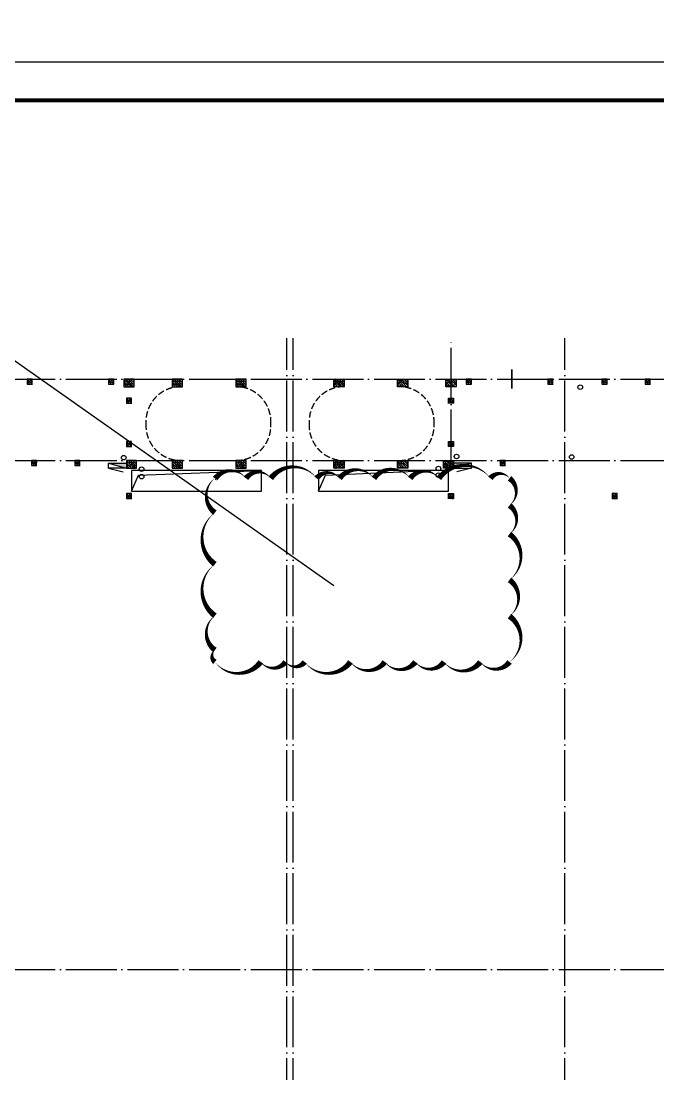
# Model space of a CAD drawing. Extents: x 6843040 to 15500510, y -6507076 to -4940511.
# Drawn here: x 8108738 to 8133750, y -5514608 to -5473236 of the extents above; entities that cross this region are included whole.
import ezdxf

# ---------------------------------------------------------------- set-up
doc = ezdxf.new("R2010")
doc.units = 0
doc.header["$LTSCALE"] = 1000
doc.header["$MEASUREMENT"] = 0
doc.linetypes.add('DASH', pattern=[0.35, 0.25, -0.1])
doc.linetypes.add('DOTE', pattern=[2.42, 2, -0.2, 0.02, -0.2])
for name, color, linetype in [('COLUMN', 10, 'Continuous'), ('DIM_IDEN', 3, 'Continuous'), ('DOTE', 8, 'DOTE'), ('E_LINE_6', 11, 'Continuous'), ('EQUIP_消火栓', 7, 'Continuous'), ('FLOOR', 9, 'Continuous'), ('plan-1', 40, 'Continuous'), ('PUB_HATCH', 8, 'Continuous'), ('PUB_TITLE', 4, 'Continuous'), ('VPIPE-消防', 1, 'Continuous'), ('VPIPE-雨水', 4, 'Continuous'), ('建筑细线', 5, 'Continuous')]:
    doc.layers.add(name, color=color, linetype=linetype)
doc.layers.add('DIM_MODI', color=6, linetype='Continuous', plot=False)
pattern_1 = [(134.999998, (-1383999.98, 14642.64), (-44.194175, -44.194172), []), (140, (-1383999.98, 14642.64), (15.68804, 179.315045), [18.75, -206.25]), (85, (-1383999.98, 14642.64), (-188.048035, -34.68783), [15, -165]), (190.4514, (-1383998.67, 14657.58), (-172.35988, 144.62735), [15.93505, -175.28553]), (136.1842, (-1384049.98, 14642.64), (41.37976, 266.81026), [28.125, -309.375]), (186.6356, (-1384046.53, 14664.87), (-243.52946, 233.66568), [23.90257, -262.92825]), (81.1842, (-1384049.98, 14642.64), (-243.52964, 233.6655), [22.5, -247.5]), (111, (-1384037.48, 14667.64), (100.65473, 149.22676), [18.75, -206.25]), (56, (-1384037.48, 14667.64), (-181.28751, 60.82884), [15, -165]), (161.4514, (-1384029.1, 14680.07), (-80.63262, 210.05566), [15.93505, -175.28553]), (127.499998, (-1383999.98, 14642.64), (-83.223463, 3.039967), [0, -163, 0, -167.5, 0, -165.625]), (97.499998, (-1383999.98, 14642.64), (-98.602926, 65.767388), [0, -95.5, 0, -159.25, 0, -63.125]), (57.499998, (-1383999.98, 14586.89), (5.638722, 133.455609), [0, -62.5, 0, -195, 0, -258.75]), (47.499998, (-1383999.98, 14561.89), (-25.02624, 145.796543), [0, -81.25, 0, -129.5, 0, -183.75])]
pattern_2 = [(134.999998, (-1383999.98, 12942.64), (-44.194175, -44.194172), []), (140, (-1383999.98, 12942.64), (15.68804, 179.315045), [18.75, -206.25]), (85, (-1383999.98, 12942.64), (-188.048035, -34.68783), [15, -165]), (190.4514, (-1383998.67, 12957.58), (-172.35988, 144.62735), [15.93505, -175.28553]), (136.1842, (-1384049.98, 12942.64), (41.37976, 266.81026), [28.125, -309.375]), (186.6356, (-1384046.53, 12964.87), (-243.52946, 233.66568), [23.90257, -262.92825]), (81.1842, (-1384049.98, 12942.64), (-243.52964, 233.6655), [22.5, -247.5]), (111, (-1384037.48, 12967.64), (100.65473, 149.22676), [18.75, -206.25]), (56, (-1384037.48, 12967.64), (-181.28751, 60.82884), [15, -165]), (161.4514, (-1384029.1, 12980.07), (-80.63262, 210.05566), [15.93505, -175.28553]), (127.499998, (-1383999.98, 12942.64), (-83.223463, 3.039967), [0, -163, 0, -167.5, 0, -165.625]), (97.499998, (-1383999.98, 12942.64), (-98.602926, 65.767388), [0, -95.5, 0, -159.25, 0, -63.125]), (57.499998, (-1383999.98, 12886.89), (5.638722, 133.455609), [0, -62.5, 0, -195, 0, -258.75]), (47.499998, (-1383999.98, 12861.89), (-25.02624, 145.796543), [0, -81.25, 0, -129.5, 0, -183.75])]
pattern_3 = [(134.999998, (-1383999.98, 12092.64), (-44.194175, -44.194172), []), (140, (-1383999.98, 12092.64), (15.68804, 179.315045), [18.75, -206.25]), (85, (-1383999.98, 12092.64), (-188.048035, -34.68783), [15, -165]), (190.4514, (-1383998.67, 12107.58), (-172.35988, 144.62735), [15.93505, -175.28553]), (136.1842, (-1384049.98, 12092.64), (41.37976, 266.81026), [28.125, -309.375]), (186.6356, (-1384046.53, 12114.87), (-243.52946, 233.66568), [23.90257, -262.92825]), (81.1842, (-1384049.98, 12092.64), (-243.52964, 233.6655), [22.5, -247.5]), (111, (-1384037.48, 12117.64), (100.65473, 149.22676), [18.75, -206.25]), (56, (-1384037.48, 12117.64), (-181.28751, 60.82884), [15, -165]), (161.4514, (-1384029.1, 12130.07), (-80.63262, 210.05566), [15.93505, -175.28553]), (127.499998, (-1383999.98, 12092.64), (-83.223463, 3.039967), [0, -163, 0, -167.5, 0, -165.625]), (97.499998, (-1383999.98, 12092.64), (-98.602926, 65.767388), [0, -95.5, 0, -159.25, 0, -63.125]), (57.499998, (-1383999.98, 12036.89), (5.638722, 133.455609), [0, -62.5, 0, -195, 0, -258.75]), (47.499998, (-1383999.98, 12011.89), (-25.02624, 145.796543), [0, -81.25, 0, -129.5, 0, -183.75])]
pattern_4 = [(134.999998, (-1384100.3, 15292.64), (-44.194175, -44.194172), []), (140, (-1384100.3, 15292.64), (15.68804, 179.315045), [18.75, -206.25]), (85, (-1384100.3, 15292.64), (-188.048035, -34.68783), [15, -165]), (190.4514, (-1384099, 15307.58), (-172.35988, 144.62735), [15.93505, -175.28553]), (136.1842, (-1384150.3, 15292.64), (41.37976, 266.81026), [28.125, -309.375]), (186.6356, (-1384146.85, 15314.87), (-243.52946, 233.66568), [23.90257, -262.92825]), (81.1842, (-1384150.3, 15292.64), (-243.52964, 233.6655), [22.5, -247.5]), (111, (-1384137.8, 15317.64), (100.65473, 149.22676), [18.75, -206.25]), (56, (-1384137.8, 15317.64), (-181.28751, 60.82884), [15, -165]), (161.4514, (-1384129.42, 15330.07), (-80.63262, 210.05566), [15.93505, -175.28553]), (127.499998, (-1384100.3, 15292.64), (-83.223463, 3.039967), [0, -163, 0, -167.5, 0, -165.625]), (97.499998, (-1384100.3, 15292.64), (-98.602926, 65.767388), [0, -95.5, 0, -159.25, 0, -63.125]), (57.499998, (-1384100.3, 15236.89), (5.638722, 133.455609), [0, -62.5, 0, -195, 0, -258.75]), (47.499998, (-1384100.3, 15211.89), (-25.02624, 145.796543), [0, -81.25, 0, -129.5, 0, -183.75])]
pattern_5 = [(134.999998, (-1382200.3, 15292.64), (-44.194175, -44.194172), []), (140, (-1382200.3, 15292.64), (15.68804, 179.315045), [18.75, -206.25]), (85, (-1382200.3, 15292.64), (-188.048035, -34.68783), [15, -165]), (190.4514, (-1382199, 15307.58), (-172.35988, 144.62735), [15.93505, -175.28553]), (136.1842, (-1382250.3, 15292.64), (41.37976, 266.81026), [28.125, -309.375]), (186.6356, (-1382246.85, 15314.87), (-243.52946, 233.66568), [23.90257, -262.92825]), (81.1842, (-1382250.3, 15292.64), (-243.52964, 233.6655), [22.5, -247.5]), (111, (-1382237.8, 15317.64), (100.65473, 149.22676), [18.75, -206.25]), (56, (-1382237.8, 15317.64), (-181.28751, 60.82884), [15, -165]), (161.4514, (-1382229.42, 15330.07), (-80.63262, 210.05566), [15.93505, -175.28553]), (127.499998, (-1382200.3, 15292.64), (-83.223463, 3.039967), [0, -163, 0, -167.5, 0, -165.625]), (97.499998, (-1382200.3, 15292.64), (-98.602926, 65.767388), [0, -95.5, 0, -159.25, 0, -63.125]), (57.499998, (-1382200.3, 15236.89), (5.638722, 133.455609), [0, -62.5, 0, -195, 0, -258.75]), (47.499998, (-1382200.3, 15211.89), (-25.02624, 145.796543), [0, -81.25, 0, -129.5, 0, -183.75])]
pattern_6 = [(134.999998, (-1382200.3, 12092.64), (-44.194175, -44.194172), []), (140, (-1382200.3, 12092.64), (15.68804, 179.315045), [18.75, -206.25]), (85, (-1382200.3, 12092.64), (-188.048035, -34.68783), [15, -165]), (190.4514, (-1382199, 12107.58), (-172.35988, 144.62735), [15.93505, -175.28553]), (136.1842, (-1382250.3, 12092.64), (41.37976, 266.81026), [28.125, -309.375]), (186.6356, (-1382246.85, 12114.87), (-243.52946, 233.66568), [23.90257, -262.92825]), (81.1842, (-1382250.3, 12092.64), (-243.52964, 233.6655), [22.5, -247.5]), (111, (-1382237.8, 12117.64), (100.65473, 149.22676), [18.75, -206.25]), (56, (-1382237.8, 12117.64), (-181.28751, 60.82884), [15, -165]), (161.4514, (-1382229.42, 12130.07), (-80.63262, 210.05566), [15.93505, -175.28553]), (127.499998, (-1382200.3, 12092.64), (-83.223463, 3.039967), [0, -163, 0, -167.5, 0, -165.625]), (97.499998, (-1382200.3, 12092.64), (-98.602926, 65.767388), [0, -95.5, 0, -159.25, 0, -63.125]), (57.499998, (-1382200.3, 12036.89), (5.638722, 133.455609), [0, -62.5, 0, -195, 0, -258.75]), (47.499998, (-1382200.3, 12011.89), (-25.02624, 145.796543), [0, -81.25, 0, -129.5, 0, -183.75])]
pattern_7 = [(134.999998, (-1379700.3, 15292.64), (-44.194175, -44.194172), []), (140, (-1379700.3, 15292.64), (15.68804, 179.315045), [18.75, -206.25]), (85, (-1379700.3, 15292.64), (-188.048035, -34.68783), [15, -165]), (190.4514, (-1379699, 15307.58), (-172.35988, 144.62735), [15.93505, -175.28553]), (136.1842, (-1379750.3, 15292.64), (41.37976, 266.81026), [28.125, -309.375]), (186.6356, (-1379746.85, 15314.87), (-243.52946, 233.66568), [23.90257, -262.92825]), (81.1842, (-1379750.3, 15292.64), (-243.52964, 233.6655), [22.5, -247.5]), (111, (-1379737.8, 15317.64), (100.65473, 149.22676), [18.75, -206.25]), (56, (-1379737.8, 15317.64), (-181.28751, 60.82884), [15, -165]), (161.4514, (-1379729.41, 15330.07), (-80.63262, 210.05566), [15.93505, -175.28553]), (127.499998, (-1379700.3, 15292.64), (-83.223463, 3.039967), [0, -163, 0, -167.5, 0, -165.625]), (97.499998, (-1379700.3, 15292.64), (-98.602926, 65.767388), [0, -95.5, 0, -159.25, 0, -63.125]), (57.499998, (-1379700.3, 15236.89), (5.638722, 133.455609), [0, -62.5, 0, -195, 0, -258.75]), (47.499998, (-1379700.3, 15211.89), (-25.02624, 145.796543), [0, -81.25, 0, -129.5, 0, -183.75])]
pattern_8 = [(134.999998, (-1379700.3, 12092.64), (-44.194175, -44.194172), []), (140, (-1379700.3, 12092.64), (15.68804, 179.315045), [18.75, -206.25]), (85, (-1379700.3, 12092.64), (-188.048035, -34.68783), [15, -165]), (190.4514, (-1379699, 12107.58), (-172.35988, 144.62735), [15.93505, -175.28553]), (136.1842, (-1379750.3, 12092.64), (41.37976, 266.81026), [28.125, -309.375]), (186.6356, (-1379746.85, 12114.87), (-243.52946, 233.66568), [23.90257, -262.92825]), (81.1842, (-1379750.3, 12092.64), (-243.52964, 233.6655), [22.5, -247.5]), (111, (-1379737.8, 12117.64), (100.65473, 149.22676), [18.75, -206.25]), (56, (-1379737.8, 12117.64), (-181.28751, 60.82884), [15, -165]), (161.4514, (-1379729.41, 12130.07), (-80.63262, 210.05566), [15.93505, -175.28553]), (127.499998, (-1379700.3, 12092.64), (-83.223463, 3.039967), [0, -163, 0, -167.5, 0, -165.625]), (97.499998, (-1379700.3, 12092.64), (-98.602926, 65.767388), [0, -95.5, 0, -159.25, 0, -63.125]), (57.499998, (-1379700.3, 12036.89), (5.638722, 133.455609), [0, -62.5, 0, -195, 0, -258.75]), (47.499998, (-1379700.3, 12011.89), (-25.02624, 145.796543), [0, -81.25, 0, -129.5, 0, -183.75])]

# ---------------------------------------------------------------- blocks, each defined once
blk = doc.blocks.new('二层墙剖切符号')
at = {"layer": 'DIM_IDEN', "const_width": 75}
blk.add_lwpolyline([(7722709, -5487675), (7722709, -5486925)], dxfattribs=at)
blk = doc.blocks.new('2GZ')
at = {"layer": 'PUB_HATCH'}
h = blk.add_hatch(dxfattribs=at)
h.set_pattern_fill('钢筋混凝土', color=256, scale=25, angle=90, style=0)
h.set_pattern_definition([(134.999998, (-1387900.3, 15392.63), (-44.194175, -44.194172), []), (140, (-1387900.3, 15392.63), (15.68804, 179.315045), [18.75, -206.25]), (85, (-1387900.3, 15392.63), (-188.048035, -34.68783), [15, -165]), (190.4514, (-1387899, 15407.57), (-172.35988, 144.62735), [15.93505, -175.28553]), (136.1842, (-1387950.3, 15392.63), (41.37976, 266.81026), [28.125, -309.375]), (186.6356, (-1387946.85, 15414.86), (-243.52946, 233.66568), [23.90257, -262.92825]), (81.1842, (-1387950.3, 15392.63), (-243.52964, 233.6655), [22.5, -247.5]), (111, (-1387937.8, 15417.63), (100.65473, 149.22676), [18.75, -206.25]), (56, (-1387937.8, 15417.63), (-181.28751, 60.82884), [15, -165]), (161.4514, (-1387929.41, 15430.07), (-80.63262, 210.05566), [15.93505, -175.28553]), (127.499998, (-1387900.3, 15392.63), (-83.223463, 3.039967), [0, -163, 0, -167.5, 0, -165.625]), (97.499998, (-1387900.3, 15392.63), (-98.602926, 65.767388), [0, -95.5, 0, -159.25, 0, -63.125]), (57.499998, (-1387900.3, 15336.88), (5.638722, 133.455609), [0, -62.5, 0, -195, 0, -258.75]), (47.499998, (-1387900.3, 15311.88), (-25.02624, 145.796543), [0, -81.25, 0, -129.5, 0, -183.75])])
edge = h.paths.add_edge_path()
edge.add_line((-1081484, 282874), (-1081684, 282874))
edge.add_line((-1081484, 282874), (-1081484, 283074))
edge.add_line((-1081484, 283074), (-1081684, 283074))
edge.add_line((-1081684, 283074), (-1081684, 282874))
h = blk.add_hatch(dxfattribs=at)
h.set_pattern_fill('钢筋混凝土', color=256, scale=25, angle=90, style=0)
h.set_pattern_definition([(134.999998, (-1384700.3, 15392.63), (-44.194175, -44.194172), []), (140, (-1384700.3, 15392.63), (15.68804, 179.315045), [18.75, -206.25]), (85, (-1384700.3, 15392.63), (-188.048035, -34.68783), [15, -165]), (190.4514, (-1384699, 15407.57), (-172.35988, 144.62735), [15.93505, -175.28553]), (136.1842, (-1384750.3, 15392.63), (41.37976, 266.81026), [28.125, -309.375]), (186.6356, (-1384746.85, 15414.86), (-243.52946, 233.66568), [23.90257, -262.92825]), (81.1842, (-1384750.3, 15392.63), (-243.52964, 233.6655), [22.5, -247.5]), (111, (-1384737.8, 15417.63), (100.65473, 149.22676), [18.75, -206.25]), (56, (-1384737.8, 15417.63), (-181.28751, 60.82884), [15, -165]), (161.4514, (-1384729.41, 15430.07), (-80.63262, 210.05566), [15.93505, -175.28553]), (127.499998, (-1384700.3, 15392.63), (-83.223463, 3.039967), [0, -163, 0, -167.5, 0, -165.625]), (97.499998, (-1384700.3, 15392.63), (-98.602926, 65.767388), [0, -95.5, 0, -159.25, 0, -63.125]), (57.499998, (-1384700.3, 15336.88), (5.638722, 133.455609), [0, -62.5, 0, -195, 0, -258.75]), (47.499998, (-1384700.3, 15311.88), (-25.02624, 145.796543), [0, -81.25, 0, -129.5, 0, -183.75])])
edge = h.paths.add_edge_path()
edge.add_line((-1078284, 282874), (-1078484, 282874))
edge.add_line((-1078284, 282874), (-1078284, 283074))
edge.add_line((-1078284, 283074), (-1078484, 283074))
edge.add_line((-1078484, 283074), (-1078484, 282874))
h = blk.add_hatch(dxfattribs=at)
h.set_pattern_fill('钢筋混凝土', color=256, scale=25, angle=90, style=0)
h.set_pattern_definition(pattern_4)
edge = h.paths.add_edge_path()
edge.add_line((-1077484, 282774), (-1077884, 282774))
edge.add_line((-1077484, 282774), (-1077484, 283074))
edge.add_line((-1077484, 283074), (-1077884, 283074))
edge.add_line((-1077884, 283074), (-1077884, 282774))
h = blk.add_hatch(dxfattribs=at)
h.set_pattern_fill('钢筋混凝土', color=256, scale=25, angle=90, style=0)
h.set_pattern_definition(pattern_5)
edge = h.paths.add_edge_path()
edge.add_line((-1075584, 282774), (-1075984, 282774))
edge.add_line((-1075584, 282774), (-1075584, 283074))
edge.add_line((-1075584, 283074), (-1075984, 283074))
edge.add_line((-1075984, 283074), (-1075984, 282774))
h = blk.add_hatch(dxfattribs=at)
h.set_pattern_fill('钢筋混凝土', color=256, scale=25, angle=90, style=0)
h.set_pattern_definition(pattern_7)
edge = h.paths.add_edge_path()
edge.add_line((-1073084, 282774), (-1073484, 282774))
edge.add_line((-1073084, 282774), (-1073084, 283074))
edge.add_line((-1073084, 283074), (-1073484, 283074))
edge.add_line((-1073484, 283074), (-1073484, 282774))
h = blk.add_hatch(dxfattribs=at)
h.set_pattern_fill('钢筋混凝土', color=256, scale=25, angle=90, style=0)
h.set_pattern_definition(pattern_7)
edge = h.paths.add_edge_path()
edge.add_line((-1069634, 282774), (-1069234, 282774))
edge.add_line((-1069634, 282774), (-1069634, 283074))
edge.add_line((-1069634, 283074), (-1069234, 283074))
edge.add_line((-1069234, 283074), (-1069234, 282774))
h = blk.add_hatch(dxfattribs=at)
h.set_pattern_fill('钢筋混凝土', color=256, scale=25, angle=90, style=0)
h.set_pattern_definition(pattern_5)
edge = h.paths.add_edge_path()
edge.add_line((-1067134, 282774), (-1066734, 282774))
edge.add_line((-1067134, 282774), (-1067134, 283074))
edge.add_line((-1067134, 283074), (-1066734, 283074))
edge.add_line((-1066734, 283074), (-1066734, 282774))
h = blk.add_hatch(dxfattribs=at)
h.set_pattern_fill('钢筋混凝土', color=256, scale=25, angle=90, style=0)
h.set_pattern_definition(pattern_4)
edge = h.paths.add_edge_path()
edge.add_line((-1065234, 282774), (-1064834, 282774))
edge.add_line((-1065234, 282774), (-1065234, 283074))
edge.add_line((-1065234, 283074), (-1064834, 283074))
edge.add_line((-1064834, 283074), (-1064834, 282774))
h = blk.add_hatch(dxfattribs=at)
h.set_pattern_fill('钢筋混凝土', color=256, scale=25, angle=90, style=0)
h.set_pattern_definition([(134.999998, (-1370650.3, 15392.63), (-44.194175, -44.194172), []), (140, (-1370650.3, 15392.63), (15.68804, 179.315045), [18.75, -206.25]), (85, (-1370650.3, 15392.63), (-188.048035, -34.68783), [15, -165]), (190.4514, (-1370649, 15407.57), (-172.35988, 144.62735), [15.93505, -175.28553]), (136.1842, (-1370700.3, 15392.63), (41.37976, 266.81026), [28.125, -309.375]), (186.6356, (-1370696.85, 15414.86), (-243.52946, 233.66568), [23.90257, -262.92825]), (81.1842, (-1370700.3, 15392.63), (-243.52964, 233.6655), [22.5, -247.5]), (111, (-1370687.8, 15417.63), (100.65473, 149.22676), [18.75, -206.25]), (56, (-1370687.8, 15417.63), (-181.28751, 60.82884), [15, -165]), (161.4514, (-1370679.42, 15430.07), (-80.63262, 210.05566), [15.93505, -175.28553]), (127.499998, (-1370650.3, 15392.63), (-83.223463, 3.039967), [0, -163, 0, -167.5, 0, -165.625]), (97.499998, (-1370650.3, 15392.63), (-98.602926, 65.767388), [0, -95.5, 0, -159.25, 0, -63.125]), (57.499998, (-1370650.3, 15336.88), (5.638722, 133.455609), [0, -62.5, 0, -195, 0, -258.75]), (47.499998, (-1370650.3, 15311.88), (-25.02624, 145.796543), [0, -81.25, 0, -129.5, 0, -183.75])])
edge = h.paths.add_edge_path()
edge.add_line((-1064234, 282874), (-1064434, 282874))
edge.add_line((-1064234, 282874), (-1064234, 283074))
edge.add_line((-1064234, 283074), (-1064434, 283074))
edge.add_line((-1064434, 283074), (-1064434, 282874))
h = blk.add_hatch(dxfattribs=at)
h.set_pattern_fill('钢筋混凝土', color=256, scale=25, angle=90, style=0)
h.set_pattern_definition([(134.999998, (-1367450.3, 15392.63), (-44.194175, -44.194172), []), (140, (-1367450.3, 15392.63), (15.68804, 179.315045), [18.75, -206.25]), (85, (-1367450.3, 15392.63), (-188.048035, -34.68783), [15, -165]), (190.4514, (-1367449, 15407.57), (-172.35988, 144.62735), [15.93505, -175.28553]), (136.1842, (-1367500.3, 15392.63), (41.37976, 266.81026), [28.125, -309.375]), (186.6356, (-1367496.85, 15414.86), (-243.52946, 233.66568), [23.90257, -262.92825]), (81.1842, (-1367500.3, 15392.63), (-243.52964, 233.6655), [22.5, -247.5]), (111, (-1367487.8, 15417.63), (100.65473, 149.22676), [18.75, -206.25]), (56, (-1367487.8, 15417.63), (-181.28751, 60.82884), [15, -165]), (161.4514, (-1367479.42, 15430.07), (-80.63262, 210.05566), [15.93505, -175.28553]), (127.499998, (-1367450.3, 15392.63), (-83.223463, 3.039967), [0, -163, 0, -167.5, 0, -165.625]), (97.499998, (-1367450.3, 15392.63), (-98.602926, 65.767388), [0, -95.5, 0, -159.25, 0, -63.125]), (57.499998, (-1367450.3, 15336.88), (5.638722, 133.455609), [0, -62.5, 0, -195, 0, -258.75]), (47.499998, (-1367450.3, 15311.88), (-25.02624, 145.796543), [0, -81.25, 0, -129.5, 0, -183.75])])
edge = h.paths.add_edge_path()
edge.add_line((-1061034, 282874), (-1061234, 282874))
edge.add_line((-1061034, 282874), (-1061034, 283074))
edge.add_line((-1061034, 283074), (-1061234, 283074))
edge.add_line((-1061234, 283074), (-1061234, 282874))
h = blk.add_hatch(dxfattribs=at)
h.set_pattern_fill('钢筋混凝土', color=256, scale=25, angle=90, style=0)
h.set_pattern_definition([(134.999998, (-1365325.3, 15392.64), (-44.194175, -44.194172), []), (140, (-1365325.3, 15392.64), (15.68804, 179.315045), [18.75, -206.25]), (85, (-1365325.3, 15392.64), (-188.048035, -34.68783), [15, -165]), (190.4514, (-1365324, 15407.58), (-172.35988, 144.62735), [15.93505, -175.28553]), (136.1842, (-1365375.3, 15392.64), (41.37976, 266.81026), [28.125, -309.375]), (186.6356, (-1365371.85, 15414.87), (-243.52946, 233.66568), [23.90257, -262.92825]), (81.1842, (-1365375.3, 15392.64), (-243.52964, 233.6655), [22.5, -247.5]), (111, (-1365362.8, 15417.64), (100.65473, 149.22676), [18.75, -206.25]), (56, (-1365362.8, 15417.64), (-181.28751, 60.82884), [15, -165]), (161.4514, (-1365354.41, 15430.07), (-80.63262, 210.05566), [15.93505, -175.28553]), (127.499998, (-1365325.3, 15392.64), (-83.223463, 3.039967), [0, -163, 0, -167.5, 0, -165.625]), (97.499998, (-1365325.3, 15392.64), (-98.602926, 65.767388), [0, -95.5, 0, -159.25, 0, -63.125]), (57.499998, (-1365325.3, 15336.89), (5.638722, 133.455609), [0, -62.5, 0, -195, 0, -258.75]), (47.499998, (-1365325.3, 15311.89), (-25.02624, 145.796543), [0, -81.25, 0, -129.5, 0, -183.75])])
edge = h.paths.add_edge_path()
edge.add_line((-1058909, 282874), (-1059109, 282874))
edge.add_line((-1058909, 282874), (-1058909, 283074))
edge.add_line((-1058909, 283074), (-1059109, 283074))
edge.add_line((-1059109, 283074), (-1059109, 282874))
h = blk.add_hatch(dxfattribs=at)
h.set_pattern_fill('钢筋混凝土', color=256, scale=25, angle=90, style=0)
h.set_pattern_definition([(134.999998, (-1363625.3, 15392.64), (-44.194175, -44.194172), []), (140, (-1363625.3, 15392.64), (15.68804, 179.315045), [18.75, -206.25]), (85, (-1363625.3, 15392.64), (-188.048035, -34.68783), [15, -165]), (190.4514, (-1363624, 15407.58), (-172.35988, 144.62735), [15.93505, -175.28553]), (136.1842, (-1363675.3, 15392.64), (41.37976, 266.81026), [28.125, -309.375]), (186.6356, (-1363671.85, 15414.87), (-243.52946, 233.66568), [23.90257, -262.92825]), (81.1842, (-1363675.3, 15392.64), (-243.52964, 233.6655), [22.5, -247.5]), (111, (-1363662.8, 15417.64), (100.65473, 149.22676), [18.75, -206.25]), (56, (-1363662.8, 15417.64), (-181.28751, 60.82884), [15, -165]), (161.4514, (-1363654.41, 15430.07), (-80.63262, 210.05566), [15.93505, -175.28553]), (127.499998, (-1363625.3, 15392.64), (-83.223463, 3.039967), [0, -163, 0, -167.5, 0, -165.625]), (97.499998, (-1363625.3, 15392.64), (-98.602926, 65.767388), [0, -95.5, 0, -159.25, 0, -63.125]), (57.499998, (-1363625.3, 15336.89), (5.638722, 133.455609), [0, -62.5, 0, -195, 0, -258.75]), (47.499998, (-1363625.3, 15311.89), (-25.02624, 145.796543), [0, -81.25, 0, -129.5, 0, -183.75])])
edge = h.paths.add_edge_path()
edge.add_line((-1057209, 282874), (-1057409, 282874))
edge.add_line((-1057209, 282874), (-1057209, 283074))
edge.add_line((-1057209, 283074), (-1057409, 283074))
edge.add_line((-1057409, 283074), (-1057409, 282874))
h = blk.add_hatch(dxfattribs=at)
h.set_pattern_fill('钢筋混凝土', color=256, scale=25, angle=90, style=0)
h.set_pattern_definition(pattern_1)
edge = h.paths.add_edge_path()
edge.add_line((-1077584, 282124), (-1077784, 282124))
edge.add_line((-1077584, 282124), (-1077584, 282324))
edge.add_line((-1077584, 282324), (-1077784, 282324))
edge.add_line((-1077784, 282324), (-1077784, 282124))
h = blk.add_hatch(dxfattribs=at)
h.set_pattern_fill('钢筋混凝土', color=256, scale=25, angle=90, style=0)
h.set_pattern_definition(pattern_1)
edge = h.paths.add_edge_path()
edge.add_line((-1065134, 282124), (-1064934, 282124))
edge.add_line((-1065134, 282124), (-1065134, 282324))
edge.add_line((-1065134, 282324), (-1064934, 282324))
edge.add_line((-1064934, 282324), (-1064934, 282124))
h = blk.add_hatch(dxfattribs=at)
h.set_pattern_fill('钢筋混凝土', color=256, scale=25, angle=90, style=0)
h.set_pattern_definition(pattern_2)
edge = h.paths.add_edge_path()
edge.add_line((-1077584, 280424), (-1077784, 280424))
edge.add_line((-1077584, 280424), (-1077584, 280624))
edge.add_line((-1077584, 280624), (-1077784, 280624))
edge.add_line((-1077784, 280624), (-1077784, 280424))
h = blk.add_hatch(dxfattribs=at)
h.set_pattern_fill('钢筋混凝土', color=256, scale=25, angle=90, style=0)
h.set_pattern_definition(pattern_2)
edge = h.paths.add_edge_path()
edge.add_line((-1065134, 280424), (-1064934, 280424))
edge.add_line((-1065134, 280424), (-1065134, 280624))
edge.add_line((-1065134, 280624), (-1064934, 280624))
edge.add_line((-1064934, 280624), (-1064934, 280424))
h = blk.add_hatch(dxfattribs=at)
h.set_pattern_fill('钢筋混凝土', color=256, scale=25, angle=90, style=0)
h.set_pattern_definition([(134.999998, (-1387725.294, 12192.64), (-44.194175, -44.194172), []), (140, (-1387725.3, 12192.64), (15.68804, 179.315045), [18.75, -206.25]), (85, (-1387725.3, 12192.64), (-188.048035, -34.68783), [15, -165]), (190.4514, (-1387723.99, 12207.58), (-172.35988, 144.62735), [15.93505, -175.28553]), (136.1842, (-1387775.3, 12192.64), (41.37976, 266.81026), [28.125, -309.375]), (186.6356, (-1387771.85, 12214.87), (-243.52946, 233.66568), [23.90257, -262.92825]), (81.1842, (-1387775.3, 12192.64), (-243.52964, 233.6655), [22.5, -247.5]), (111, (-1387762.8, 12217.64), (100.65473, 149.22676), [18.75, -206.25]), (56, (-1387762.8, 12217.64), (-181.28751, 60.82884), [15, -165]), (161.4514, (-1387754.4, 12230.07), (-80.63262, 210.05566), [15.93505, -175.28553]), (127.499998, (-1387725.294, 12192.64), (-83.223463, 3.039967), [0, -163, 0, -167.5, 0, -165.625]), (97.499998, (-1387725.29, 12192.64), (-98.602926, 65.767388), [0, -95.5, 0, -159.25, 0, -63.125]), (57.499998, (-1387725.294, 12136.89), (5.638722, 133.455609), [0, -62.5, 0, -195, 0, -258.75]), (47.499998, (-1387725.29, 12111.89), (-25.02624, 145.796543), [0, -81.25, 0, -129.5, 0, -183.75])])
edge = h.paths.add_edge_path()
edge.add_line((-1081309, 279674), (-1081509, 279674))
edge.add_line((-1081309, 279674), (-1081309, 279874))
edge.add_line((-1081309, 279874), (-1081509, 279874))
edge.add_line((-1081509, 279874), (-1081509, 279674))
h = blk.add_hatch(dxfattribs=at)
h.set_pattern_fill('钢筋混凝土', color=256, scale=25, angle=90, style=0)
h.set_pattern_definition([(134.999998, (-1386025.3, 12192.64), (-44.194175, -44.194172), []), (140, (-1386025.3, 12192.64), (15.68804, 179.315045), [18.75, -206.25]), (85, (-1386025.3, 12192.64), (-188.048035, -34.68783), [15, -165]), (190.4514, (-1386023.99, 12207.58), (-172.35988, 144.62735), [15.93505, -175.28553]), (136.1842, (-1386075.3, 12192.64), (41.37976, 266.81026), [28.125, -309.375]), (186.6356, (-1386071.85, 12214.87), (-243.52946, 233.66568), [23.90257, -262.92825]), (81.1842, (-1386075.3, 12192.64), (-243.52964, 233.6655), [22.5, -247.5]), (111, (-1386062.8, 12217.64), (100.65473, 149.22676), [18.75, -206.25]), (56, (-1386062.8, 12217.64), (-181.28751, 60.82884), [15, -165]), (161.4514, (-1386054.41, 12230.07), (-80.63262, 210.05566), [15.93505, -175.28553]), (127.499998, (-1386025.3, 12192.64), (-83.223463, 3.039967), [0, -163, 0, -167.5, 0, -165.625]), (97.499998, (-1386025.3, 12192.64), (-98.602926, 65.767388), [0, -95.5, 0, -159.25, 0, -63.125]), (57.499998, (-1386025.3, 12136.89), (5.638722, 133.455609), [0, -62.5, 0, -195, 0, -258.75]), (47.499998, (-1386025.3, 12111.89), (-25.02624, 145.796543), [0, -81.25, 0, -129.5, 0, -183.75])])
edge = h.paths.add_edge_path()
edge.add_line((-1079609, 279674), (-1079809, 279674))
edge.add_line((-1079609, 279674), (-1079609, 279874))
edge.add_line((-1079609, 279874), (-1079809, 279874))
edge.add_line((-1079809, 279874), (-1079809, 279674))
h = blk.add_hatch(dxfattribs=at)
h.set_pattern_fill('钢筋混凝土', color=256, scale=25, angle=90, style=0)
h.set_pattern_definition(pattern_3)
edge = h.paths.add_edge_path()
edge.add_line((-1077384, 279574), (-1077784, 279574))
edge.add_line((-1077384, 279574), (-1077384, 279874))
edge.add_line((-1077384, 279874), (-1077784, 279874))
edge.add_line((-1077784, 279874), (-1077784, 279574))
h = blk.add_hatch(dxfattribs=at)
h.set_pattern_fill('钢筋混凝土', color=256, scale=25, angle=90, style=0)
h.set_pattern_definition(pattern_6)
edge = h.paths.add_edge_path()
edge.add_line((-1075584, 279574), (-1075984, 279574))
edge.add_line((-1075584, 279574), (-1075584, 279874))
edge.add_line((-1075584, 279874), (-1075984, 279874))
edge.add_line((-1075984, 279874), (-1075984, 279574))
h = blk.add_hatch(dxfattribs=at)
h.set_pattern_fill('钢筋混凝土', color=256, scale=25, angle=90, style=0)
h.set_pattern_definition(pattern_8)
edge = h.paths.add_edge_path()
edge.add_line((-1073084, 279574), (-1073484, 279574))
edge.add_line((-1073084, 279574), (-1073084, 279874))
edge.add_line((-1073084, 279874), (-1073484, 279874))
edge.add_line((-1073484, 279874), (-1073484, 279574))
h = blk.add_hatch(dxfattribs=at)
h.set_pattern_fill('钢筋混凝土', color=256, scale=25, angle=90, style=0)
h.set_pattern_definition(pattern_8)
edge = h.paths.add_edge_path()
edge.add_line((-1069634, 279574), (-1069234, 279574))
edge.add_line((-1069634, 279574), (-1069634, 279874))
edge.add_line((-1069634, 279874), (-1069234, 279874))
edge.add_line((-1069234, 279874), (-1069234, 279574))
h = blk.add_hatch(dxfattribs=at)
h.set_pattern_fill('钢筋混凝土', color=256, scale=25, angle=90, style=0)
h.set_pattern_definition(pattern_6)
edge = h.paths.add_edge_path()
edge.add_line((-1067134, 279574), (-1066734, 279574))
edge.add_line((-1067134, 279574), (-1067134, 279874))
edge.add_line((-1067134, 279874), (-1066734, 279874))
edge.add_line((-1066734, 279874), (-1066734, 279574))
h = blk.add_hatch(dxfattribs=at)
h.set_pattern_fill('钢筋混凝土', color=256, scale=25, angle=90, style=0)
h.set_pattern_definition(pattern_3)
edge = h.paths.add_edge_path()
edge.add_line((-1065334, 279574), (-1064934, 279574))
edge.add_line((-1065334, 279574), (-1065334, 279874))
edge.add_line((-1065334, 279874), (-1064934, 279874))
edge.add_line((-1064934, 279874), (-1064934, 279574))
h = blk.add_hatch(dxfattribs=at)
h.set_pattern_fill('钢筋混凝土', color=256, scale=25, angle=90, style=0)
h.set_pattern_definition([(134.999998, (-1369325.3, 12192.63), (-44.194175, -44.194172), []), (140, (-1369325.3, 12192.63), (15.68804, 179.315045), [18.75, -206.25]), (85, (-1369325.3, 12192.63), (-188.048035, -34.68783), [15, -165]), (190.4514, (-1369324, 12207.57), (-172.35988, 144.62735), [15.93505, -175.28553]), (136.1842, (-1369375.3, 12192.63), (41.37976, 266.81026), [28.125, -309.375]), (186.6356, (-1369371.85, 12214.86), (-243.52946, 233.66568), [23.90257, -262.92825]), (81.1842, (-1369375.3, 12192.63), (-243.52964, 233.6655), [22.5, -247.5]), (111, (-1369362.8, 12217.63), (100.65473, 149.22676), [18.75, -206.25]), (56, (-1369362.8, 12217.63), (-181.28751, 60.82884), [15, -165]), (161.4514, (-1369354.42, 12230.07), (-80.63262, 210.05566), [15.93505, -175.28553]), (127.499998, (-1369325.3, 12192.63), (-83.223463, 3.039967), [0, -163, 0, -167.5, 0, -165.625]), (97.499998, (-1369325.3, 12192.63), (-98.602926, 65.767388), [0, -95.5, 0, -159.25, 0, -63.125]), (57.499998, (-1369325.3, 12136.88), (5.638722, 133.455609), [0, -62.5, 0, -195, 0, -258.75]), (47.499998, (-1369325.3, 12111.88), (-25.02624, 145.796543), [0, -81.25, 0, -129.5, 0, -183.75])])
edge = h.paths.add_edge_path()
edge.add_line((-1062909, 279674), (-1063109, 279674))
edge.add_line((-1062909, 279674), (-1062909, 279874))
edge.add_line((-1062909, 279874), (-1063109, 279874))
edge.add_line((-1063109, 279874), (-1063109, 279674))
h = blk.add_hatch(dxfattribs=at)
h.set_pattern_fill('钢筋混凝土', color=256, scale=25, angle=90, style=0)
h.set_pattern_definition([(134.999998, (-1383999.98, 10892.64), (-44.194175, -44.194172), []), (140, (-1383999.98, 10892.64), (15.68804, 179.315045), [18.75, -206.25]), (85, (-1383999.98, 10892.64), (-188.048035, -34.68783), [15, -165]), (190.4514, (-1383998.67, 10907.58), (-172.35988, 144.62735), [15.93505, -175.28553]), (136.1842, (-1384049.98, 10892.64), (41.37976, 266.81026), [28.125, -309.375]), (186.6356, (-1384046.53, 10914.87), (-243.52946, 233.66568), [23.90257, -262.92825]), (81.1842, (-1384049.98, 10892.64), (-243.52964, 233.6655), [22.5, -247.5]), (111, (-1384037.48, 10917.64), (100.65473, 149.22676), [18.75, -206.25]), (56, (-1384037.48, 10917.64), (-181.28751, 60.82884), [15, -165]), (161.4514, (-1384029.1, 10930.07), (-80.63262, 210.05566), [15.93505, -175.28553]), (127.499998, (-1383999.98, 10892.64), (-83.223463, 3.039967), [0, -163, 0, -167.5, 0, -165.625]), (97.499998, (-1383999.98, 10892.64), (-98.602926, 65.767388), [0, -95.5, 0, -159.25, 0, -63.125]), (57.499998, (-1383999.98, 10836.89), (5.638722, 133.455609), [0, -62.5, 0, -195, 0, -258.75]), (47.499998, (-1383999.98, 10811.89), (-25.02624, 145.796543), [0, -81.25, 0, -129.5, 0, -183.75])])
edge = h.paths.add_edge_path()
edge.add_line((-1077584, 278374), (-1077784, 278374))
edge.add_line((-1077584, 278374), (-1077584, 278574))
edge.add_line((-1077584, 278574), (-1077784, 278574))
edge.add_line((-1077784, 278574), (-1077784, 278374))
h = blk.add_hatch(dxfattribs=at)
h.set_pattern_fill('钢筋混凝土', color=256, scale=25, angle=90, style=0)
h.set_pattern_definition([(134.999998, (-1383999.98, 10892.64), (-44.194175, -44.194172), []), (140, (-1383999.98, 10892.64), (15.68804, 179.315045), [18.75, -206.25]), (85, (-1383999.98, 10892.64), (-188.048035, -34.68783), [15, -165]), (190.4514, (-1383998.67, 10907.58), (-172.35988, 144.62735), [15.93505, -175.28553]), (136.1842, (-1384049.98, 10892.64), (41.37976, 266.81026), [28.125, -309.375]), (186.6356, (-1384046.53, 10914.87), (-243.52946, 233.66568), [23.90257, -262.92825]), (81.1842, (-1384049.98, 10892.64), (-243.52964, 233.6655), [22.5, -247.5]), (111, (-1384037.48, 10917.64), (100.65473, 149.22676), [18.75, -206.25]), (56, (-1384037.48, 10917.64), (-181.28751, 60.82884), [15, -165]), (161.4514, (-1384029.1, 10930.07), (-80.63262, 210.05566), [15.93505, -175.28553]), (127.499998, (-1383999.98, 10892.64), (-83.223463, 3.039967), [0, -163, 0, -167.5, 0, -165.625]), (97.499998, (-1383999.98, 10892.64), (-98.602926, 65.767388), [0, -95.5, 0, -159.25, 0, -63.125]), (57.499998, (-1383999.98, 10836.89), (5.638722, 133.455609), [0, -62.5, 0, -195, 0, -258.75]), (47.499998, (-1383999.98, 10811.89), (-25.02624, 145.796543), [0, -81.25, 0, -129.5, 0, -183.75])])
edge = h.paths.add_edge_path()
edge.add_line((-1065134, 278374), (-1064934, 278374))
edge.add_line((-1065134, 278374), (-1065134, 278574))
edge.add_line((-1065134, 278574), (-1064934, 278574))
edge.add_line((-1064934, 278574), (-1064934, 278374))
h = blk.add_hatch(dxfattribs=at)
h.set_pattern_fill('钢筋混凝土', color=256, scale=25, angle=90, style=0)
h.set_pattern_definition([(134.999998, (-1364925.3, 10892.64), (-44.194175, -44.194172), []), (140, (-1364925.3, 10892.64), (15.68804, 179.315045), [18.75, -206.25]), (85, (-1364925.3, 10892.64), (-188.048035, -34.68783), [15, -165]), (190.4514, (-1364924, 10907.58), (-172.35988, 144.62735), [15.93505, -175.28553]), (136.1842, (-1364975.3, 10892.64), (41.37976, 266.81026), [28.125, -309.375]), (186.6356, (-1364971.85, 10914.87), (-243.52946, 233.66568), [23.90257, -262.92825]), (81.1842, (-1364975.3, 10892.64), (-243.52964, 233.6655), [22.5, -247.5]), (111, (-1364962.8, 10917.64), (100.65473, 149.22676), [18.75, -206.25]), (56, (-1364962.8, 10917.64), (-181.28751, 60.82884), [15, -165]), (161.4514, (-1364954.42, 10930.07), (-80.63262, 210.05566), [15.93505, -175.28553]), (127.499998, (-1364925.3, 10892.64), (-83.223463, 3.039967), [0, -163, 0, -167.5, 0, -165.625]), (97.499998, (-1364925.3, 10892.64), (-98.602926, 65.767388), [0, -95.5, 0, -159.25, 0, -63.125]), (57.499998, (-1364925.3, 10836.89), (5.638722, 133.455609), [0, -62.5, 0, -195, 0, -258.75]), (47.499998, (-1364925.3, 10811.89), (-25.02624, 145.796543), [0, -81.25, 0, -129.5, 0, -183.75])])
edge = h.paths.add_edge_path()
edge.add_line((-1058509, 278374), (-1058709, 278374))
edge.add_line((-1058509, 278374), (-1058509, 278574))
edge.add_line((-1058509, 278574), (-1058709, 278574))
edge.add_line((-1058709, 278574), (-1058709, 278374))
at = {"layer": 'COLUMN'}
for points in [[(-1081684, 282874), (-1081484, 282874), (-1081484, 283074), (-1081684, 283074)], [(-1078484, 282874), (-1078284, 282874), (-1078284, 283074), (-1078484, 283074)], [(-1077884, 282774), (-1077484, 282774), (-1077484, 283074), (-1077884, 283074)], [(-1075984, 282774), (-1075584, 282774), (-1075584, 283074), (-1075984, 283074)], [(-1073484, 282774), (-1073084, 282774), (-1073084, 283074), (-1073484, 283074)], [(-1069234, 282774), (-1069634, 282774), (-1069634, 283074), (-1069234, 283074)], [(-1066734, 282774), (-1067134, 282774), (-1067134, 283074), (-1066734, 283074)], [(-1064834, 282774), (-1065234, 282774), (-1065234, 283074), (-1064834, 283074)], [(-1064434, 282874), (-1064234, 282874), (-1064234, 283074), (-1064434, 283074)], [(-1061234, 282874), (-1061034, 282874), (-1061034, 283074), (-1061234, 283074)], [(-1059109, 282874), (-1058909, 282874), (-1058909, 283074), (-1059109, 283074)], [(-1057409, 282874), (-1057209, 282874), (-1057209, 283074), (-1057409, 283074)], [(-1077784, 282124), (-1077584, 282124), (-1077584, 282324), (-1077784, 282324)], [(-1064934, 282124), (-1065134, 282124), (-1065134, 282324), (-1064934, 282324)], [(-1077784, 280424), (-1077584, 280424), (-1077584, 280624), (-1077784, 280624)], [(-1064934, 280424), (-1065134, 280424), (-1065134, 280624), (-1064934, 280624)], [(-1081509, 279674), (-1081309, 279674), (-1081309, 279874), (-1081509, 279874)], [(-1079809, 279674), (-1079609, 279674), (-1079609, 279874), (-1079809, 279874)], [(-1077784, 279574), (-1077384, 279574), (-1077384, 279874), (-1077784, 279874)], [(-1075984, 279574), (-1075584, 279574), (-1075584, 279874), (-1075984, 279874)], [(-1073484, 279574), (-1073084, 279574), (-1073084, 279874), (-1073484, 279874)], [(-1069234, 279574), (-1069634, 279574), (-1069634, 279874), (-1069234, 279874)], [(-1066734, 279574), (-1067134, 279574), (-1067134, 279874), (-1066734, 279874)], [(-1064934, 279574), (-1065334, 279574), (-1065334, 279874), (-1064934, 279874)], [(-1063109, 279674), (-1062909, 279674), (-1062909, 279874), (-1063109, 279874)], [(-1077784, 278374), (-1077584, 278374), (-1077584, 278574), (-1077784, 278574)], [(-1064934, 278374), (-1065134, 278374), (-1065134, 278574), (-1064934, 278574)], [(-1058709, 278374), (-1058509, 278374), (-1058509, 278574), (-1058709, 278574)]]:
    blk.add_lwpolyline(points, close=True, dxfattribs=at)
blk = doc.blocks.new('$TWTSYS$00000508')
for p, q in [((-0.5, 0.5), (0.324, 1.224)), ((-0.5, 0.5), (-0.5, -0.5)), ((-0.5, -0.5), (0.5, 0.5)), ((0.5, 0.5), (-0.5, 0.5)), ((0.5, -0.5), (0.5, 0.5)), ((-0.5, -0.5), (0.5, -0.5))]:
    blk.add_line(p, q)
blk.add_solid([(0.5, -0.5), (0.5, 0.5), (-0.5, -0.5)])
blk = doc.blocks.new('二层排水消防0922')
at = {"layer": 'VPIPE-消防'}
for centre in [(8112770, -5490392), (8125842, -5490345)]:
    blk.add_circle(centre, 90, dxfattribs=at)
at = {"layer": 'VPIPE-雨水'}
for centre in [(8130699, -5487622), (8130361, -5490365), (8113470, -5490845), (8125128, -5490818), (8113470, -5491137), (8125128, -5491079)]:
    blk.add_circle(centre, 90, dxfattribs=at)
at = {"layer": 'EQUIP_消火栓', "yscale": 200, "zscale": 700, "rotation": 179.9999949910436}
for p, xscale in [((8112525, -5490702), -700), ((8126075, -5490702), 700)]:
    blk.add_blockref('$TWTSYS$00000508', p, dxfattribs=dict(at, xscale=xscale))

msp = doc.modelspace()

# ---------------------------------------------------------------- linework, layer by layer
at = {"layer": 'DIM_MODI'}
msp.add_lwpolyline([(8121020.5, -5495427.7), (7717926.7, -5211216.4), (8121020.5, -5544303.1)], dxfattribs=at)
msp.add_lwpolyline([(8116350.5, -5491203.5, 0, 225, 0.5), (8116350.5, -5492553.5, 0, 225, 0.5), (8116350.5, -5494578.5, 0, 225, 0.5), (8116350.5, -5496603.5, 0, 225, 0.5), (8116350.5, -5497953.5, 0, 225, 0.5), (8116350.5, -5498417.9, 0, 225, 0.5), (8118150.5, -5498417.9, 0, 225, 0.5), (8119125.5, -5498417.9, 0, 225, 0.5), (8119875.5, -5498417.9, 0, 225, 0.5), (8121675.5, -5498417.9, 0, 225, 0.5), (8123025.5, -5498417.9, 0, 225, 0.5), (8124225.5, -5498417.9, 0, 225, 0.5), (8125350.5, -5498417.9, 0, 225, 0.5), (8126775.5, -5498417.9, 0, 225, 0.5), (8127920.3, -5498417.9, 0, 225, 0.5), (8127920.3, -5496617.9, 0, 225, 0.5), (8127920.3, -5495192.9, 0, 225, 0.5), (8127920.3, -5493392.9, 0, 225, 0.5), (8127920.3, -5492267.9, 0, 225, 0.5), (8127920.3, -5491203.5, 0, 225, 0.5), (8127170.3, -5491203.5, 0, 225, 0.5), (8125145.3, -5491203.5, 0, 225, 0.5), (8124020.3, -5491203.5, 0, 225, 0.5), (8122595.3, -5491203.5, 0, 225, 0.5), (8121245.3, -5491203.5, 0, 225, 0.5), (8120345.3, -5491203.5, 0, 225, 0.5), (8118545.3, -5491203.5, 0, 225, 0.5), (8117570.3, -5491203.5, 0, 225, 0.5), (8116370.3, -5491203.5, 0, 225, 0.5)], format="xyseb", close=True, dxfattribs=at)
at = {"layer": 'DOTE'}
for p, q in [((8119175, -5554702), (8119175, -5485702.5)), ((8119425, -5554702), (8119425, -5485702.5)), ((8125624.7, -5490502), (8125624.7, -5485694.5)), ((8130100, -5554702), (8130100, -5485702.5)), ((8050000, -5487302), (8185100, -5487302)), ((8050000, -5490502), (8185100, -5490502)), ((8050000, -5510502), (8185100, -5510502))]:
    msp.add_line(p, q, dxfattribs=at)
at = {"layer": 'E_LINE_6'}
for points in [[(8113075.3, -5491702), (8118175, -5491702), (8118175, -5490902), (8113075.3, -5490902), (8113075.3, -5491702), (8113345.5, -5491076.7), (8118175, -5490902)], [(8120425, -5491702), (8125524.7, -5491702), (8125524.7, -5490902), (8120425, -5490902), (8120425, -5491702), (8120695.2, -5491076.7), (8124825, -5490902)]]:
    msp.add_lwpolyline(points, dxfattribs=at)
at = {"layer": 'FLOOR', "linetype": 'DASH'}
for points in [[(8115015, -5487602, 0.4302893), (8113642.1, -5489052, 0.4302893), (8115015, -5490502)], [(8117175, -5487602.2, -0.4302893), (8118548, -5489052.2, -0.4302893), (8117175, -5490502.2)], [(8121425, -5487602.2, 0.4302893), (8120052.1, -5489052.2, 0.4302893), (8121425, -5490502.2)], [(8123584.8, -5487602, -0.4302893), (8124957.8, -5489052, -0.4302893), (8123584.8, -5490502)]]:
    msp.add_lwpolyline(points, format="xyb", dxfattribs=at)
at = {"layer": 'PUB_TITLE'}
msp.add_lwpolyline([(8031580.2, -5601001.4), (8209930.2, -5601001.4), (8209930.2, -5474851.4), (8031580.2, -5474851.4)], close=True, dxfattribs=at)
at = {"layer": 'PUB_TITLE', "const_width": 150}
msp.add_lwpolyline([(8035330.2, -5599501.4), (8208430.2, -5599501.4), (8208430.2, -5476351.4), (8035330.2, -5476351.4)], close=True, dxfattribs=at)

# ---------------------------------------------------------------- block references
at = {"layer": 'plan-1'}
for name, p in [('二层墙剖切符号', (405302.6, 0)), ('二层排水消防0922', (0, 0))]:
    msp.add_blockref(name, p, dxfattribs=at)
at = {"layer": '建筑细线'}
msp.add_blockref('2GZ', (9190659, -5770376.2), dxfattribs=at)

doc.saveas('drawing.dxf')
